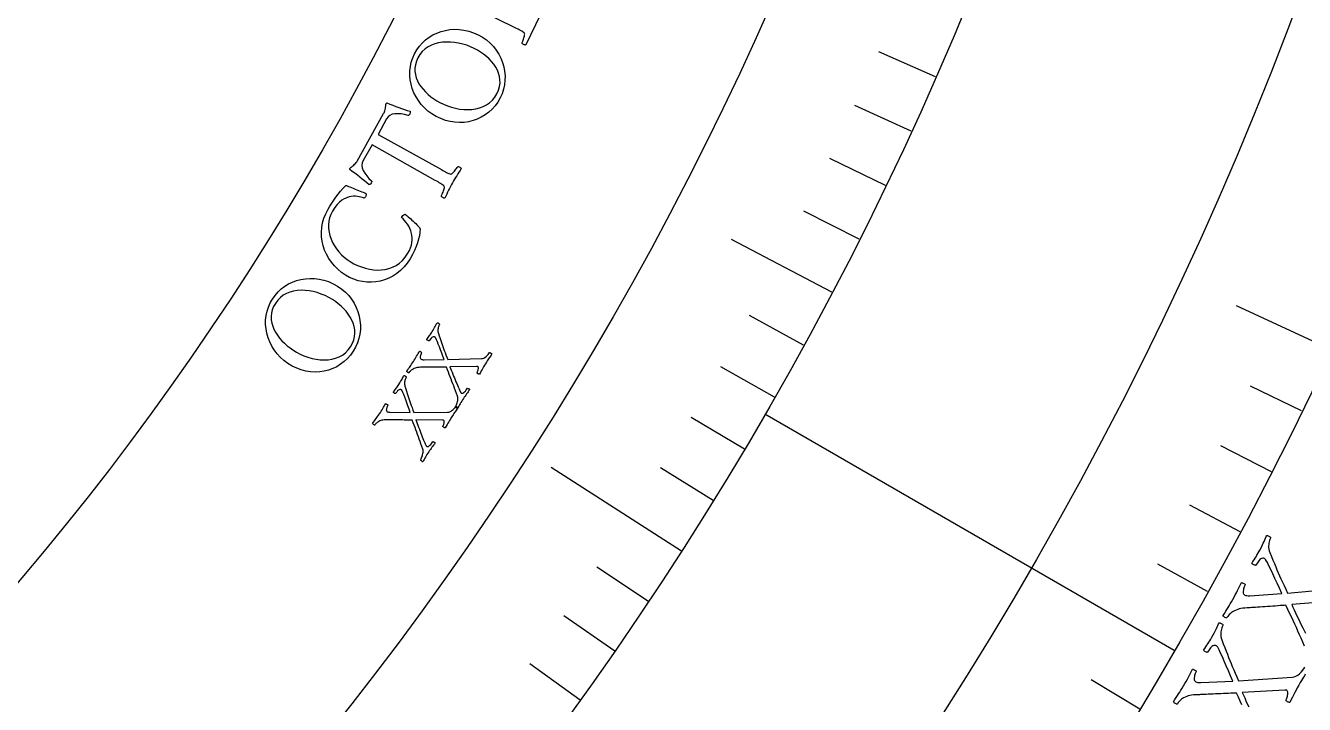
# Model space of a CAD drawing. Header units: millimetres. Extents: x -76 to 76, y -76 to 98.
# Drawn here: x 39.25 to 61.87, y -35.34 to -23.34 of the extents above; entities that cross this region are included whole.
import ezdxf

# ---------------------------------------------------------------- set-up
doc = ezdxf.new("R2010")
doc.units = ezdxf.units.MM
for name, color, linetype in [('ENGRAVE', 7, 'Continuous'), ('ENGRAVE_FINE', 8, 'Continuous'), ('TEXT', 5, 'Continuous')]:
    doc.layers.add(name, color=color, linetype=linetype)

msp = doc.modelspace()

# ---------------------------------------------------------------- linework, layer by layer
at = {"layer": 'ENGRAVE'}
for points in [[(53.513, -28.0524), (51.7359, -27.1209)], [(62.3358, -29.0677), (60.669, -28.2904)], [(59.5652, -34.39), (52.3253, -30.21)], [(50.8503, -32.6316), (48.5477, -31.154)]]:
    msp.add_lwpolyline(points, dxfattribs=at)
for radius in [74.48, 74.48, 72.485, 68.78, 68.78, 65.854, 60.42, 60.42, 57.228, 51.3, 51.3]:
    msp.add_circle((0, 0), radius, dxfattribs=at)
at = {"layer": 'ENGRAVE_FINE'}
for points in [[(55.3441, -24.2406), (54.3417, -23.8015)], [(54.9118, -25.2047), (53.9171, -24.7481)], [(54.4624, -26.1616), (53.4759, -25.6877)], [(53.9961, -27.1109), (53.018, -26.6198)], [(53.0132, -28.9858), (52.053, -28.4607)], [(52.4969, -29.9107), (51.5461, -29.3689)], [(61.8191, -30.1512), (60.9174, -29.7114)], [(51.9643, -30.8268), (51.023, -30.2684)], [(61.2834, -31.2255), (60.3896, -30.77)], [(51.4153, -31.7339), (50.484, -31.1591)], [(60.7291, -32.2903), (59.8434, -31.8193)], [(50.2693, -33.5197), (49.3588, -32.9126)], [(60.1563, -33.3452), (59.2789, -32.8588)], [(49.6726, -34.3978), (48.7728, -33.7748)], [(49.0602, -35.2657), (48.1716, -34.627)], [(58.956, -35.4243), (58.0961, -34.9076)]]:
    msp.add_lwpolyline(points, dxfattribs=at)
at = {"layer": 'TEXT'}
for points in [[(48.3533, -23.1527), (48.098, -23.6785), (48.0905, -23.6798), (48.082, -23.6789), (48.0724, -23.6759), (48.0616, -23.6707), (48.0514, -23.6645), (48.0433, -23.6584), (48.0373, -23.6525), (48.0333, -23.6467), (48.0373, -23.6381), (48.0422, -23.6264), (48.0481, -23.6117), (48.055, -23.5937), (48.062, -23.5743), (48.068, -23.5549), (48.073, -23.5357), (48.0771, -23.5165), (48.0797, -23.4992), (48.08, -23.4857), (48.0781, -23.4761), (48.074, -23.4702), (48.0611, -23.4588), (48.0457, -23.4474), (48.0278, -23.436), (48.0074, -23.4247), (47.9852, -23.4133), (47.9621, -23.4015), (47.9381, -23.3895), (47.9131, -23.3773), (46.9484, -22.9066)], [(61.8722, -34.3121), (61.8411, -34.2407), (61.8112, -34.1728), (61.7825, -34.1085), (61.7542, -34.0459), (61.7256, -33.9834), (61.6967, -33.921), (61.6676, -33.8588), (61.6378, -33.7953), (61.6068, -33.7291), (61.5748, -33.6602), (61.5416, -33.5887), (61.5109, -33.5903), (61.4766, -33.5924), (61.4386, -33.5951), (61.3971, -33.5983), (61.3532, -33.6017), (61.3085, -33.6049), (61.2629, -33.608), (61.2163, -33.611), (61.1701, -33.6139), (61.1254, -33.6169), (61.0822, -33.6199), (61.0406, -33.6229), (61.0015, -33.6258), (60.9662, -33.6284), (60.9346, -33.6307), (60.9066, -33.6327), (60.8838, -33.6343), (60.8674, -33.6354), (60.8577, -33.6361), (60.8544, -33.6363), (60.8144, -33.6387), (60.7781, -33.6424), (60.7452, -33.6475), (60.7159, -33.654), (60.6884, -33.6622), (60.6609, -33.6726), (60.6334, -33.685), (60.6058, -33.6996), (60.5881, -33.7105), (60.5711, -33.7231), (60.5549, -33.7376), (60.5395, -33.7538), (60.5256, -33.7701), (60.514, -33.7848), (60.5046, -33.7978), (60.4976, -33.8092), (60.4935, -33.8123), (60.4864, -33.8123), (60.4764, -33.809), (60.4635, -33.8026), (60.4507, -33.7946), (60.4409, -33.7868), (60.4341, -33.7792), (60.4304, -33.7717), (60.4545, -33.7316), (60.477, -33.6946), (60.4979, -33.6608), (60.5172, -33.6302), (60.5363, -33.5995), (60.5567, -33.5654), (60.5783, -33.5279), (60.6012, -33.4871), (60.6012, -33.4871), (60.6239, -33.4454), (60.6452, -33.4051), (60.6651, -33.3664), (60.6835, -33.3292), (60.7011, -33.293), (60.7187, -33.2571), (60.7363, -33.2215), (60.7539, -33.1864), (60.761, -33.1876), (60.7703, -33.1907), (60.7816, -33.1958), (60.795, -33.2027), (60.8073, -33.2102), (60.8154, -33.2169), (60.8192, -33.2228), (60.8187, -33.228), (60.814, -33.2375), (60.8089, -33.2495), (60.8034, -33.264), (60.7976, -33.281), (60.7923, -33.2993), (60.7885, -33.3176), (60.7862, -33.336), (60.7855, -33.3545), (60.7875, -33.3717), (60.7934, -33.3865), (60.8031, -33.3988), (60.8168, -33.4086), (60.8321, -33.4147), (60.8514, -33.4184), (60.8748, -33.4197), (60.9022, -33.4185), (61.4686, -33.3781), (61.4267, -33.288), (61.3862, -33.2003), (61.347, -33.1151), (61.3092, -33.0322), (61.2737, -32.9558), (61.2416, -32.8897), (61.2129, -32.834), (61.1876, -32.7886), (61.1833, -32.7821), (61.1786, -32.7764), (61.1734, -32.7715), (61.1679, -32.7673), (61.1627, -32.7638), (61.1587, -32.7612), (61.1558, -32.7594), (61.154, -32.7583), (61.1443, -32.7554), (61.132, -32.7557), (61.1173, -32.7593), (61.1, -32.7661), (61.0805, -32.7796), (61.0591, -32.8032), (61.0357, -32.8368), (61.0104, -32.8805), (61.0059, -32.8822), (60.9986, -32.8814), (60.9886, -32.8782), (60.9757, -32.8725), (60.9627, -32.8658), (60.952, -32.8593), (60.9437, -32.8532), (60.9378, -32.8474), (60.9581, -32.8152), (60.9773, -32.7849), (60.9953, -32.7564), (61.012, -32.7297), (61.0283, -32.7031), (61.0448, -32.675), (61.0616, -32.6452), (61.0786, -32.6139), (61.1015, -32.5703), (61.1218, -32.53), (61.1396, -32.4928), (61.1549, -32.459), (61.1684, -32.4281), (61.1807, -32.4001), (61.1919, -32.375), (61.2019, -32.3526), (61.2088, -32.3535), (61.2173, -32.3558), (61.2274, -32.3595), (61.2391, -32.3646), (61.2503, -32.3709), (61.2592, -32.378), (61.2657, -32.3859), (61.2698, -32.3946), (61.2667, -32.4013), (61.2626, -32.4118), (61.2575, -32.4262), (61.2512, -32.4444), (61.2451, -32.4654), (61.2404, -32.4883), (61.237, -32.513), (61.2349, -32.5396), (61.235, -32.5673), (61.2383, -32.5954), (61.2447, -32.6237), (61.2542, -32.6525), (61.284, -32.7233), (61.3118, -32.7894), (61.3373, -32.8508), (61.3607, -32.9075), (61.3832, -32.9616), (61.4063, -33.0155), (61.4298, -33.0692), (61.4539, -33.1226), (61.4794, -33.1783), (61.5074, -33.2388), (61.5378, -33.3042), (61.5706, -33.3745), (62.5165, -33.2847)], [(62.3929, -33.5158), (61.6427, -33.5753), (61.6639, -33.6218), (61.6865, -33.6705), (61.7105, -33.7213), (61.7358, -33.7743), (61.7617, -33.828), (61.7873, -33.8811), (61.8127, -33.9335), (61.8378, -33.9852), (61.8622, -34.0349), (61.8853, -34.0812)], [(60.7597, -35.3496), (60.7304, -35.2827), (60.7001, -35.213), (60.6688, -35.1407), (60.638, -35.1415), (60.6037, -35.1428), (60.5657, -35.1445), (60.524, -35.1466), (60.4801, -35.1489), (60.4353, -35.151), (60.3896, -35.153), (60.343, -35.1547), (60.2967, -35.1565), (60.252, -35.1583), (60.2087, -35.1602), (60.167, -35.1622), (60.1279, -35.1641), (60.0926, -35.1658), (60.0609, -35.1673), (60.0329, -35.1685), (60.01, -35.1695), (59.9937, -35.1703), (59.9838, -35.1707), (59.9806, -35.1709), (59.9406, -35.1722), (59.9041, -35.175), (59.8712, -35.1793), (59.8417, -35.185), (59.814, -35.1925), (59.7862, -35.2022), (59.7584, -35.2139), (59.7305, -35.2278), (59.7125, -35.2382), (59.6952, -35.2504), (59.6786, -35.2645), (59.6628, -35.2803), (59.6485, -35.2962), (59.6365, -35.3106), (59.6268, -35.3234), (59.6195, -35.3346), (59.6153, -35.3377), (59.6083, -35.3374), (59.5984, -35.3339), (59.5856, -35.3271), (59.573, -35.3188), (59.5634, -35.3108), (59.5568, -35.303), (59.5533, -35.2954), (59.5784, -35.2559), (59.6018, -35.2196), (59.6236, -35.1863), (59.6436, -35.1562), (59.6635, -35.1259), (59.6848, -35.0924), (59.7073, -35.0555), (59.7312, -35.0153), (59.7312, -35.0153), (59.755, -34.9741), (59.7773, -34.9344), (59.7982, -34.8962), (59.8175, -34.8595), (59.8361, -34.8237), (59.8546, -34.7883), (59.8731, -34.7532), (59.8915, -34.7185), (59.8986, -34.7199), (59.9078, -34.7233), (59.919, -34.7286), (59.9322, -34.7359), (59.9444, -34.7437), (59.9523, -34.7506), (59.9559, -34.7566), (59.9553, -34.7617), (59.9504, -34.7711), (59.945, -34.783), (59.9391, -34.7974), (59.9328, -34.8142), (59.927, -34.8323), (59.9228, -34.8506), (59.9201, -34.8689), (59.9189, -34.8873), (59.9204, -34.9046), (59.9259, -34.9196), (59.9354, -34.9321), (59.9488, -34.9423), (59.9639, -34.9488), (59.9831, -34.9529), (60.0065, -34.9548), (60.034, -34.9543), (60.6012, -34.9283), (60.5616, -34.8372), (60.5233, -34.7485), (60.4863, -34.6623), (60.4506, -34.5785), (60.4171, -34.5012), (60.3867, -34.4343), (60.3594, -34.3779), (60.3352, -34.3319), (60.3311, -34.3253), (60.3265, -34.3195), (60.3215, -34.3144), (60.316, -34.3101), (60.311, -34.3065), (60.307, -34.3037), (60.3041, -34.3018), (60.3024, -34.3007), (60.2927, -34.2976), (60.2805, -34.2976), (60.2656, -34.3008), (60.2482, -34.3072), (60.2283, -34.3202), (60.2063, -34.3432), (60.1821, -34.3762), (60.1558, -34.4192), (60.1512, -34.4208), (60.1439, -34.4198), (60.134, -34.4164), (60.1213, -34.4104), (60.1084, -34.4033), (60.0979, -34.3966), (60.0898, -34.3903), (60.084, -34.3844), (60.1052, -34.3527), (60.1251, -34.3228), (60.1438, -34.2948), (60.1612, -34.2685), (60.1781, -34.2424), (60.1954, -34.2147), (60.2129, -34.1854), (60.2307, -34.1545), (60.2547, -34.1115), (60.276, -34.0716), (60.2948, -34.035), (60.3109, -34.0015), (60.3251, -33.971), (60.3381, -33.9433), (60.35, -33.9185), (60.3606, -33.8964), (60.3675, -33.8975), (60.3759, -33.9), (60.3859, -33.9039), (60.3974, -33.9094), (60.4085, -33.9159), (60.4172, -33.9232), (60.4235, -33.9313), (60.4274, -33.9401), (60.4242, -33.9467), (60.4198, -33.9571), (60.4143, -33.9713), (60.4076, -33.9894), (60.4009, -34.0102), (60.3956, -34.033), (60.3916, -34.0576), (60.3888, -34.0842), (60.3882, -34.1119), (60.3908, -34.14), (60.3964, -34.1685), (60.4052, -34.1975), (60.4333, -34.269), (60.4593, -34.3358), (60.4833, -34.3979), (60.5052, -34.4551), (60.5264, -34.5098), (60.548, -34.5643), (60.5702, -34.6185), (60.5929, -34.6725), (60.6171, -34.7288), (60.6435, -34.79), (60.6722, -34.8562), (60.7032, -34.9273), (61.651, -34.8616), (61.6851, -34.8557), (61.7182, -34.8432), (61.7502, -34.8242), (61.7811, -34.7987), (61.8098, -34.7698), (61.8349, -34.7409), (61.8564, -34.712), (61.8744, -34.6831)], [(61.8835, -34.8087), (61.8667, -34.8342), (61.8501, -34.8599), (61.8324, -34.8887), (61.8137, -34.9203), (61.7938, -34.955), (61.767, -35.0029), (61.7424, -35.0478), (61.72, -35.0899), (61.6998, -35.129), (61.6799, -35.1683), (61.6583, -35.2108), (61.635, -35.2565), (61.61, -35.3055), (61.6017, -35.3063), (61.5916, -35.3045), (61.5799, -35.3001), (61.5664, -35.2932), (61.5543, -35.2855), (61.5463, -35.2785), (61.5427, -35.2725), (61.5433, -35.2672), (61.5476, -35.2587), (61.5524, -35.2473), (61.5575, -35.2332), (61.5629, -35.2164), (61.568, -35.1981), (61.5717, -35.1796), (61.5741, -35.161), (61.5752, -35.1423), (61.5743, -35.1251), (61.5706, -35.111), (61.564, -35.1001), (61.5547, -35.0924), (61.5519, -35.0912), (61.5485, -35.0901), (61.5444, -35.0892), (61.5395, -35.0886), (61.5345, -35.0882), (61.5298, -35.0882), (61.5255, -35.0886), (61.5216, -35.0895), (60.7702, -35.1299), (60.7902, -35.1769), (60.8116, -35.2262), (60.8343, -35.2776), (60.8582, -35.3312), (60.8827, -35.3855)], [(61.8692, -34.7009), (61.8663, -34.6976), (61.8699, -34.69)]]:
    msp.add_lwpolyline(points, dxfattribs=at)
for points in [[(46.1332, -23.8358), (46.1735, -23.7659), (46.2196, -23.7016), (46.2714, -23.6428), (46.3289, -23.5895), (46.3912, -23.5423), (46.4575, -23.5018), (46.5277, -23.4679), (46.6019, -23.4406), (46.679, -23.4204), (46.7582, -23.4076), (46.8393, -23.4022), (46.9224, -23.4042), (47.0066, -23.4145), (47.0907, -23.4337), (47.1749, -23.4619), (47.259, -23.4992), (47.3354, -23.5417), (47.4053, -23.5902), (47.4689, -23.6447), (47.526, -23.7052), (47.5765, -23.7705), (47.6202, -23.8391), (47.6572, -23.9112), (47.6873, -23.9866), (47.7102, -24.0643), (47.7252, -24.1431), (47.7323, -24.2229), (47.7316, -24.3038), (47.7228, -24.3844), (47.7053, -24.4635), (47.6794, -24.541), (47.6449, -24.6168), (47.6037, -24.688), (47.5565, -24.7536), (47.5034, -24.8137), (47.4444, -24.8682), (47.3805, -24.9164), (47.3128, -24.9573), (47.2414, -24.991), (47.1663, -25.0175), (47.0885, -25.0365), (47.0089, -25.0476), (46.9277, -25.0509), (46.8447, -25.0465), (46.7611, -25.0337), (46.6781, -25.012), (46.5956, -24.9814), (46.5137, -24.942), (46.4386, -24.8972), (46.3698, -24.8468), (46.3073, -24.7907), (46.251, -24.7291), (46.2013, -24.6632), (46.1584, -24.5944), (46.1223, -24.5227), (46.093, -24.4482), (46.0708, -24.3717), (46.0563, -24.2945), (46.0494, -24.2164), (46.0502, -24.1374), (46.0588, -24.0591), (46.0755, -23.9827), (46.1003, -23.9083), (46.1332, -23.8358)], [(46.1924, -23.9061), (46.1652, -23.9672), (46.1472, -24.0275), (46.1384, -24.0869), (46.1389, -24.1455), (46.1473, -24.2029), (46.1621, -24.2585), (46.1835, -24.3125), (46.2113, -24.3648), (46.2446, -24.4151), (46.2823, -24.4632), (46.3245, -24.509), (46.3712, -24.5526), (46.4209, -24.5934), (46.4724, -24.631), (46.5255, -24.6654), (46.5804, -24.6966), (46.6463, -24.7287), (46.7144, -24.7564), (46.7847, -24.7796), (46.8572, -24.7983), (46.9304, -24.8118), (47.003, -24.8197), (47.075, -24.8219), (47.1463, -24.8184), (47.2157, -24.8086), (47.2819, -24.7922), (47.3448, -24.769), (47.4045, -24.7391), (47.4595, -24.7017), (47.5085, -24.6562), (47.5515, -24.6026), (47.5884, -24.5409), (47.6164, -24.478), (47.6349, -24.4161), (47.6439, -24.3552), (47.6435, -24.2953), (47.635, -24.2368), (47.6196, -24.1799), (47.5973, -24.1248), (47.5682, -24.0713), (47.5335, -24.02), (47.4943, -23.9714), (47.4507, -23.9255), (47.4027, -23.8823), (47.3516, -23.8421), (47.2991, -23.8053), (47.245, -23.7719), (47.1894, -23.7419), (47.1229, -23.7112), (47.0545, -23.6851), (46.9841, -23.6635), (46.9119, -23.6464), (46.839, -23.6344), (46.7669, -23.6281), (46.6955, -23.6273), (46.6248, -23.6322), (46.5563, -23.643), (46.4912, -23.6601), (46.4295, -23.6835), (46.3713, -23.7131), (46.3178, -23.7497), (46.2701, -23.7941), (46.2284, -23.8462), (46.1924, -23.9061)], [(45.5861, -24.893), (45.5931, -24.8783), (45.5998, -24.861), (45.6062, -24.841), (45.6121, -24.8183), (45.6173, -24.7957), (45.6212, -24.776), (45.6239, -24.7592), (45.6254, -24.7453), (45.6258, -24.735), (45.6267, -24.7267), (45.6279, -24.7204), (45.6295, -24.7161), (45.6317, -24.7128), (45.6345, -24.7095), (45.6381, -24.7063), (45.6424, -24.7031), (45.696, -24.7247), (45.749, -24.7454), (45.8014, -24.7652), (45.8532, -24.7841), (45.9043, -24.8022), (45.9549, -24.8193), (46.0048, -24.8356), (46.0541, -24.8509), (46.0551, -24.8549), (46.0559, -24.8598), (46.0565, -24.8658), (46.057, -24.8727), (46.0567, -24.8801), (46.0549, -24.8874), (46.0517, -24.8947), (46.0471, -24.9019), (46.0403, -24.9127), (46.0334, -24.9204), (46.0262, -24.9252), (46.0188, -24.927), (45.9565, -24.91), (45.897, -24.8992), (45.8404, -24.8945), (45.7867, -24.896), (45.7381, -24.9052), (45.697, -24.9234), (45.6635, -24.9506), (45.6373, -24.987), (45.4864, -25.2608), (46.6071, -25.8832), (46.6315, -25.8966), (46.6551, -25.9094), (46.6779, -25.9217), (46.7, -25.9333), (46.721, -25.9435), (46.7405, -25.9517), (46.7587, -25.9578), (46.7754, -25.9618), (46.7831, -25.9609), (46.7924, -25.9564), (46.8033, -25.9484), (46.8158, -25.9368), (46.8289, -25.923), (46.8415, -25.9084), (46.8536, -25.8929), (46.8652, -25.8767), (46.8757, -25.8612), (46.8842, -25.8483), (46.8908, -25.8377), (46.8955, -25.8297), (46.9026, -25.8296), (46.9109, -25.8311), (46.9206, -25.8343), (46.9315, -25.8391), (46.9419, -25.8449), (46.9499, -25.8511), (46.9555, -25.8576), (46.9587, -25.8645), (46.9379, -25.897), (46.9176, -25.9289), (46.8978, -25.9602), (46.8786, -25.9908), (46.8596, -26.0215), (46.8409, -26.0527), (46.8223, -26.0846), (46.8038, -26.1172), (46.7863, -26.1492), (46.7689, -26.1817), (46.7518, -26.2147), (46.7349, -26.2483), (46.7181, -26.2822), (46.7013, -26.3165), (46.6844, -26.3512), (46.6675, -26.3862), (46.66, -26.3871), (46.6515, -26.3857), (46.6421, -26.3822), (46.6317, -26.3764), (46.6218, -26.3696), (46.6141, -26.3631), (46.6084, -26.3568), (46.6048, -26.3507), (46.6092, -26.3424), (46.6148, -26.3311), (46.6215, -26.3166), (46.6295, -26.2991), (46.6375, -26.2801), (46.6446, -26.2611), (46.6507, -26.2422), (46.6559, -26.2233), (46.6595, -26.2062), (46.6605, -26.1927), (46.6592, -26.183), (46.6554, -26.1769), (46.6432, -26.1647), (46.6285, -26.1525), (46.6113, -26.1401), (46.5915, -26.1277), (46.5701, -26.115), (46.5477, -26.1019), (46.5243, -26.0886), (46.5001, -26.0749), (45.382, -25.4479), (45.2257, -25.7245), (45.2085, -25.7658), (45.2029, -25.8087), (45.209, -25.8533), (45.2267, -25.8994), (45.2535, -25.9461), (45.287, -25.9922), (45.327, -26.0378), (45.3737, -26.0829), (45.376, -26.0901), (45.3757, -26.0987), (45.3727, -26.1087), (45.3671, -26.1201), (45.3634, -26.1278), (45.359, -26.1341), (45.3539, -26.1391), (45.3481, -26.1428), (45.3422, -26.1456), (45.3371, -26.1478), (45.3325, -26.1495), (45.3287, -26.1507), (45.2897, -26.1168), (45.2496, -26.0831), (45.2082, -26.0494), (45.1658, -26.0158), (45.1222, -25.9822), (45.0776, -25.9483), (45.0321, -25.9143), (44.9855, -25.8801), (44.987, -25.8734), (44.9899, -25.8666), (44.994, -25.8599), (44.9994, -25.8533), (45.0053, -25.8471), (45.0109, -25.8417), (45.0161, -25.8373), (45.021, -25.8338), (45.0318, -25.8255), (45.0438, -25.8153), (45.0572, -25.8031), (45.0719, -25.789), (45.0862, -25.7741), (45.0986, -25.7597), (45.1091, -25.7458), (45.1175, -25.7325)], [(44.6057, -26.5847), (44.6375, -26.5325), (44.6711, -26.4797), (44.7064, -26.4263), (44.7435, -26.3723), (44.7827, -26.3185), (44.8243, -26.2654), (44.8682, -26.2132), (44.9146, -26.1618), (44.9177, -26.163), (44.9271, -26.1666), (44.9428, -26.1725), (44.9646, -26.1808), (44.9907, -26.1907), (45.0187, -26.2017), (45.0488, -26.2136), (45.081, -26.2266), (45.1134, -26.2396), (45.1443, -26.2521), (45.1738, -26.2638), (45.2018, -26.2748), (45.2262, -26.2846), (45.2449, -26.2922), (45.2579, -26.2979), (45.2652, -26.3015), (45.2697, -26.304), (45.2728, -26.3088), (45.2747, -26.3158), (45.2754, -26.325), (45.2747, -26.335), (45.2728, -26.3448), (45.2696, -26.3541), (45.2651, -26.363), (45.2604, -26.3702), (45.2551, -26.3763), (45.2494, -26.3814), (45.2431, -26.3855), (45.2275, -26.3803), (45.2077, -26.3747), (45.1836, -26.3687), (45.1554, -26.3622), (45.1238, -26.3569), (45.0897, -26.3546), (45.0532, -26.3552), (45.0142, -26.3588), (44.9736, -26.3668), (44.9323, -26.3807), (44.8903, -26.4006), (44.8476, -26.4264), (44.805, -26.4598), (44.7634, -26.5026), (44.7227, -26.5546), (44.6829, -26.616), (44.6522, -26.6751), (44.6299, -26.7355), (44.6158, -26.7973), (44.6101, -26.8604), (44.6118, -26.924), (44.6201, -26.987), (44.6351, -27.0496), (44.6567, -27.1116), (44.6841, -27.1722), (44.7164, -27.2302), (44.7536, -27.2858), (44.7957, -27.3388), (44.8417, -27.3884), (44.8905, -27.4336), (44.9422, -27.4744), (44.9967, -27.5109), (45.0603, -27.5469), (45.126, -27.5783), (45.1937, -27.6051), (45.2635, -27.6273), (45.3342, -27.6441), (45.4047, -27.6546), (45.475, -27.659), (45.5452, -27.6571), (45.6141, -27.6483), (45.6808, -27.632), (45.7452, -27.6081), (45.8073, -27.5768), (45.866, -27.5371), (45.9201, -27.4884), (45.9695, -27.4306), (46.0143, -27.3638), (46.041, -27.3143), (46.0616, -27.2663), (46.0761, -27.2198), (46.0844, -27.1747), (46.088, -27.1314), (46.0885, -27.0903), (46.0858, -27.0513), (46.0801, -27.0144), (46.068, -26.9669), (46.0516, -26.9228), (46.031, -26.8823), (46.006, -26.8453), (45.9793, -26.8118), (45.9536, -26.7819), (45.9287, -26.7555), (45.9048, -26.7326), (45.915, -26.7138), (45.9281, -26.6978), (45.944, -26.6845), (45.9627, -26.674), (45.9722, -26.6801), (45.985, -26.6895), (46.0011, -26.7021), (46.0205, -26.718), (46.042, -26.7359), (46.0642, -26.7549), (46.0871, -26.7748), (46.1108, -26.7958), (46.134, -26.8169), (46.1554, -26.8374), (46.1752, -26.8574), (46.1933, -26.8767), (46.2087, -26.8944), (46.2203, -26.9096), (46.2282, -26.9223), (46.2323, -26.9324), (46.2282, -26.9921), (46.2192, -27.0531), (46.2053, -27.1155), (46.1863, -27.1791), (46.162, -27.2448), (46.1317, -27.3134), (46.0954, -27.385), (46.0532, -27.4594), (46.0027, -27.536), (45.947, -27.6048), (45.8863, -27.666), (45.8204, -27.7195), (45.7508, -27.7651), (45.6787, -27.8029), (45.6041, -27.8328), (45.5271, -27.8549), (45.4488, -27.8691), (45.3704, -27.8754), (45.2917, -27.874), (45.2129, -27.8648), (45.135, -27.8478), (45.0591, -27.8231), (44.985, -27.7906), (44.9129, -27.7505), (44.8406, -27.7012), (44.7747, -27.6467), (44.7152, -27.5871), (44.662, -27.5223), (44.6155, -27.4534), (44.5759, -27.3817), (44.5431, -27.307), (44.5171, -27.2295), (44.4986, -27.15), (44.4884, -27.0696), (44.4863, -26.9882), (44.4925, -26.9058), (44.5072, -26.8236), (44.531, -26.7427), (44.5639, -26.6631), (44.6057, -26.5847)], [(43.6199, -28.173), (43.6668, -28.1074), (43.7189, -28.0478), (43.7761, -27.9943), (43.8384, -27.9468), (43.905, -27.9059), (43.9749, -27.8719), (44.0481, -27.8449), (44.1245, -27.8249), (44.2032, -27.8122), (44.2833, -27.8071), (44.3645, -27.8095), (44.4471, -27.8196), (44.5298, -27.8379), (44.6118, -27.8651), (44.6928, -27.9014), (44.7729, -27.9466), (44.8448, -27.9963), (44.9098, -28.0513), (44.9678, -28.1116), (45.0188, -28.1774), (45.0628, -28.2472), (45.0997, -28.3197), (45.1295, -28.395), (45.1523, -28.473), (45.1675, -28.5526), (45.1748, -28.6324), (45.1743, -28.7126), (45.1658, -28.793), (45.1492, -28.8724), (45.1242, -28.9494), (45.0909, -29.024), (45.0492, -29.0962), (45.0014, -29.163), (44.9481, -29.2238), (44.8895, -29.2785), (44.8254, -29.3271), (44.7572, -29.3689), (44.6859, -29.4031), (44.6116, -29.4297), (44.5343, -29.4489), (44.455, -29.4602), (44.3747, -29.4636), (44.2935, -29.4591), (44.2113, -29.4467), (44.1294, -29.4259), (44.0489, -29.3963), (43.9697, -29.3579), (43.892, -29.3108), (43.8215, -29.259), (43.7579, -29.2021), (43.7011, -29.1403), (43.6511, -29.0735), (43.6079, -29.0032), (43.5719, -28.9306), (43.5428, -28.8557), (43.5208, -28.7787), (43.5061, -28.7005), (43.4991, -28.6222), (43.4998, -28.5438), (43.5082, -28.4653), (43.5243, -28.3881), (43.5483, -28.3137), (43.5801, -28.242), (43.6199, -28.173)], [(43.6721, -28.2487), (43.6391, -28.3069), (43.6154, -28.3652), (43.6009, -28.4235), (43.5958, -28.4819), (43.5986, -28.5398), (43.608, -28.5966), (43.624, -28.6524), (43.6466, -28.7071), (43.6749, -28.7604), (43.7079, -28.8119), (43.7454, -28.8616), (43.7877, -28.9094), (43.8333, -28.9549), (43.8808, -28.9973), (43.9304, -29.0366), (43.982, -29.0729), (44.0445, -29.1113), (44.1096, -29.1454), (44.1774, -29.1753), (44.2477, -29.2008), (44.3193, -29.2214), (44.3908, -29.2363), (44.4623, -29.2454), (44.5336, -29.2488), (44.6036, -29.2457), (44.671, -29.2357), (44.7359, -29.2187), (44.7981, -29.1947), (44.8565, -29.1628), (44.9097, -29.1223), (44.9577, -29.0731), (45.0004, -29.0152), (45.0343, -28.9553), (45.0587, -28.8954), (45.0735, -28.8357), (45.0789, -28.776), (45.076, -28.717), (45.0662, -28.6589), (45.0493, -28.6018), (45.0255, -28.5458), (44.9959, -28.4914), (44.9616, -28.4393), (44.9226, -28.3894), (44.879, -28.3417), (44.8321, -28.2968), (44.7833, -28.2552), (44.7327, -28.2167), (44.6803, -28.1814), (44.617, -28.1445), (44.5514, -28.1119), (44.4835, -28.0836), (44.4132, -28.0596), (44.3418, -28.0407), (44.2706, -28.0274), (44.1997, -28.0198), (44.1289, -28.0178), (44.0596, -28.022), (43.9932, -28.0327), (43.9296, -28.05), (43.8688, -28.0739), (43.8119, -28.1052), (43.7602, -28.1447), (43.7136, -28.1926), (43.6721, -28.2487)], [(46.1122, -29.2775), (46.128, -29.2522), (46.1429, -29.2278), (46.1568, -29.2043), (46.1698, -29.1818), (46.1822, -29.1597), (46.1946, -29.1379), (46.207, -29.1164), (46.2194, -29.095), (46.2238, -29.0961), (46.2294, -29.0984), (46.2363, -29.102), (46.2444, -29.1068), (46.2518, -29.112), (46.2566, -29.1165), (46.2587, -29.1203), (46.2582, -29.1235), (46.2549, -29.1293), (46.2512, -29.1366), (46.2472, -29.1455), (46.2429, -29.1559), (46.2389, -29.1671), (46.2358, -29.1784), (46.2337, -29.1898), (46.2325, -29.2014), (46.233, -29.2122), (46.2361, -29.2217), (46.2417, -29.2298), (46.2499, -29.2364), (46.2592, -29.2408), (46.2711, -29.2438), (46.2857, -29.2455), (46.3028, -29.2458), (46.6579, -29.2421), (46.6354, -29.1842), (46.6135, -29.1279), (46.5925, -29.0731), (46.5722, -29.0199), (46.5531, -28.9708), (46.5358, -28.9282), (46.5201, -28.8923), (46.5062, -28.8629), (46.5037, -28.8587), (46.501, -28.8549), (46.498, -28.8516), (46.4947, -28.8488), (46.4916, -28.8464), (46.4892, -28.8446), (46.4875, -28.8434), (46.4864, -28.8427), (46.4804, -28.8405), (46.4728, -28.8402), (46.4634, -28.8418), (46.4523, -28.8454), (46.4396, -28.8531), (46.4253, -28.867), (46.4094, -28.8871), (46.3918, -28.9135), (46.3889, -28.9144), (46.3844, -28.9136), (46.3783, -28.9112), (46.3705, -28.9072), (46.3626, -28.9025), (46.3562, -28.898), (46.3513, -28.8939), (46.3478, -28.89), (46.3618, -28.8707), (46.375, -28.8524), (46.3874, -28.8353), (46.3989, -28.8192), (46.4102, -28.8033), (46.4216, -28.7863), (46.4333, -28.7683), (46.4452, -28.7494), (46.4613, -28.723), (46.4757, -28.6986), (46.4883, -28.6761), (46.4992, -28.6555), (46.5089, -28.6367), (46.5177, -28.6197), (46.5258, -28.6044), (46.533, -28.5908), (46.5372, -28.5917), (46.5424, -28.5934), (46.5486, -28.5961), (46.5556, -28.5998), (46.5624, -28.6042), (46.5677, -28.6089), (46.5714, -28.6141), (46.5736, -28.6198), (46.5714, -28.6238), (46.5684, -28.6303), (46.5646, -28.639), (46.56, -28.6501), (46.5553, -28.6631), (46.5514, -28.6772), (46.5482, -28.6925), (46.5458, -28.7091), (46.5448, -28.7264), (46.5457, -28.7441), (46.5485, -28.7621), (46.5532, -28.7804), (46.569, -28.8258), (46.5836, -28.8683), (46.597, -28.9076), (46.6094, -28.9439), (46.6212, -28.9787), (46.6335, -29.0132), (46.646, -29.0477), (46.6589, -29.082), (46.6726, -29.1177), (46.6877, -29.1566), (46.704, -29.1987), (46.7217, -29.2438), (47.3153, -29.2252), (47.3367, -29.2223), (47.3576, -29.2154), (47.3781, -29.2043), (47.398, -29.1891), (47.4166, -29.1718), (47.4329, -29.1544), (47.4471, -29.1369), (47.459, -29.1193), (47.4637, -29.1196), (47.4694, -29.1214), (47.4758, -29.1245), (47.4832, -29.1291), (47.4902, -29.134), (47.4955, -29.1379), (47.499, -29.1409), (47.5009, -29.143), (47.4868, -29.1627), (47.4738, -29.181), (47.4617, -29.1979), (47.4506, -29.2134), (47.4396, -29.2291), (47.4279, -29.2465), (47.4154, -29.2658), (47.4022, -29.287), (47.3843, -29.3162), (47.3679, -29.3436), (47.3529, -29.3693), (47.3394, -29.3932), (47.326, -29.4172), (47.3116, -29.4433), (47.296, -29.4712), (47.2793, -29.5012), (47.274, -29.5015), (47.2678, -29.5001), (47.2606, -29.4971), (47.2523, -29.4925), (47.2449, -29.4874), (47.2401, -29.4828), (47.238, -29.479), (47.2385, -29.4757), (47.2414, -29.4705), (47.2446, -29.4635), (47.2481, -29.4549), (47.2519, -29.4445), (47.2555, -29.4332), (47.2583, -29.4217), (47.2602, -29.4102), (47.2613, -29.3985), (47.2611, -29.3878), (47.2591, -29.3789), (47.2553, -29.372), (47.2497, -29.3669), (47.248, -29.3661), (47.2459, -29.3653), (47.2433, -29.3647), (47.2403, -29.3641), (47.2372, -29.3638), (47.2342, -29.3637), (47.2316, -29.3638), (47.2291, -29.3643), (46.7588, -29.372), (46.7703, -29.4018), (46.7825, -29.4331), (46.7955, -29.4657), (46.8092, -29.4998), (46.8233, -29.5343), (46.8372, -29.5684), (46.851, -29.602), (46.8647, -29.6352), (46.878, -29.6672), (46.8907, -29.6969), (46.9027, -29.7245), (46.914, -29.7499), (46.9242, -29.7723), (46.9327, -29.7908), (46.9397, -29.8055), (46.9449, -29.8164), (46.9461, -29.8183), (46.9474, -29.8205), (46.949, -29.8232), (46.9509, -29.8263), (46.953, -29.8295), (46.9556, -29.8324), (46.9586, -29.8351), (46.9621, -29.8375), (46.9694, -29.84), (46.9785, -29.8392), (46.9892, -29.8352), (47.0017, -29.8279), (47.0157, -29.8164), (47.0311, -29.7996), (47.0479, -29.7776), (47.0661, -29.7503), (47.0708, -29.7506), (47.0766, -29.7521), (47.0833, -29.7549), (47.091, -29.759), (47.0983, -29.7634), (47.1036, -29.7672), (47.107, -29.7704), (47.1085, -29.7731), (47.0946, -29.792), (47.0807, -29.8111), (47.0667, -29.8305), (47.0527, -29.8501), (47.0388, -29.8698), (47.0254, -29.8895), (47.0123, -29.9091), (46.9996, -29.9288), (46.9827, -29.9555), (46.9674, -29.9804), (46.9536, -30.0035), (46.9414, -30.0248), (46.9298, -30.0453), (46.9181, -30.0662), (46.9063, -30.0876), (46.8943, -30.1094), (46.8895, -30.1079), (46.884, -30.1051), (46.878, -30.1011), (46.8714, -30.0957), (46.8653, -30.0903), (46.8606, -30.086), (46.8574, -30.0827), (46.8557, -30.0805), (46.8582, -30.0759), (46.862, -30.0679), (46.8671, -30.0565), (46.8735, -30.0417), (46.8801, -30.0246), (46.886, -30.0062), (46.8912, -29.9866), (46.8956, -29.9658), (46.8983, -29.9448), (46.8985, -29.925), (46.8961, -29.9061), (46.8911, -29.8883), (46.8738, -29.8404), (46.8571, -29.7947), (46.841, -29.7513), (46.8255, -29.71), (46.8102, -29.6699), (46.7948, -29.6298), (46.7792, -29.5898), (46.7634, -29.5499), (46.7472, -29.5091), (46.7305, -29.4666), (46.7131, -29.4224), (46.6952, -29.3764), (46.676, -29.3762), (46.6545, -29.3763), (46.6307, -29.3765), (46.6047, -29.3769), (46.5772, -29.3774), (46.5491, -29.3777), (46.5205, -29.3779), (46.4914, -29.378), (46.4624, -29.378), (46.4344, -29.3782), (46.4073, -29.3784), (46.3812, -29.3788), (46.3567, -29.3791), (46.3346, -29.3794), (46.3147, -29.3797), (46.2972, -29.3799), (46.2829, -29.38), (46.2726, -29.3801), (46.2665, -29.3802), (46.2645, -29.3802), (46.2394, -29.3802), (46.2166, -29.3812), (46.1959, -29.3831), (46.1773, -29.3861), (46.1598, -29.3902), (46.1422, -29.3957), (46.1246, -29.4024), (46.1068, -29.4105), (46.0953, -29.4167), (46.0842, -29.424), (46.0736, -29.4324), (46.0633, -29.442), (46.054, -29.4517), (46.0462, -29.4604), (46.0398, -29.4683), (46.035, -29.4751), (46.0323, -29.4769), (46.0279, -29.4766), (46.0218, -29.4742), (46.014, -29.4697), (46.0063, -29.4643), (46.0004, -29.4591), (45.9965, -29.454), (45.9945, -29.4492), (46.0111, -29.425), (46.0266, -29.4027), (46.0409, -29.3823), (46.0541, -29.3639), (46.0673, -29.3453), (46.0813, -29.3248), (46.0963, -29.3021), (46.1122, -29.2775)], [(45.5115, -30.2027), (45.5279, -30.1778), (45.5432, -30.1537), (45.5576, -30.1305), (45.571, -30.1082), (45.5839, -30.0864), (45.5968, -30.0649), (45.6096, -30.0436), (45.6224, -30.0225), (45.6268, -30.0236), (45.6324, -30.026), (45.6392, -30.0297), (45.6472, -30.0347), (45.6545, -30.0401), (45.6592, -30.0447), (45.6612, -30.0485), (45.6607, -30.0517), (45.6572, -30.0574), (45.6534, -30.0647), (45.6492, -30.0735), (45.6447, -30.0838), (45.6404, -30.0949), (45.6371, -30.1062), (45.6348, -30.1175), (45.6333, -30.129), (45.6337, -30.1399), (45.6366, -30.1494), (45.642, -30.1576), (45.6501, -30.1644), (45.6593, -30.169), (45.6711, -30.1723), (45.6856, -30.1742), (45.7028, -30.1749), (46.0579, -30.1784), (46.0365, -30.1201), (46.0158, -30.0633), (45.9959, -30.0081), (45.9767, -29.9545), (45.9586, -29.905), (45.9421, -29.8621), (45.9272, -29.8258), (45.9138, -29.7962), (45.9114, -29.7919), (45.9088, -29.7881), (45.9059, -29.7848), (45.9026, -29.7818), (45.8996, -29.7794), (45.8972, -29.7776), (45.8955, -29.7763), (45.8945, -29.7755), (45.8886, -29.7732), (45.8809, -29.7728), (45.8715, -29.7743), (45.8604, -29.7776), (45.8475, -29.785), (45.8329, -29.7987), (45.8166, -29.8185), (45.7985, -29.8444), (45.7956, -29.8453), (45.7911, -29.8444), (45.785, -29.8419), (45.7773, -29.8377), (45.7695, -29.8328), (45.7632, -29.8283), (45.7583, -29.824), (45.7549, -29.8201), (45.7693, -29.801), (45.7829, -29.7831), (45.7956, -29.7662), (45.8075, -29.7504), (45.819, -29.7346), (45.8309, -29.7179), (45.8429, -29.7002), (45.8552, -29.6815), (45.8718, -29.6554), (45.8866, -29.6313), (45.8997, -29.609), (45.9111, -29.5887), (45.9211, -29.5701), (45.9303, -29.5533), (45.9386, -29.5381), (45.9461, -29.5247), (45.9504, -29.5256), (45.9555, -29.5275), (45.9616, -29.5303), (45.9686, -29.5341), (45.9753, -29.5386), (45.9804, -29.5435), (45.9841, -29.5488), (45.9861, -29.5545), (45.9839, -29.5585), (45.9807, -29.5648), (45.9768, -29.5735), (45.9719, -29.5845), (45.967, -29.5974), (45.9628, -29.6114), (45.9593, -29.6267), (45.9566, -29.6432), (45.9552, -29.6605), (45.9557, -29.6782), (45.9582, -29.6962), (45.9625, -29.7146), (45.9774, -29.7604), (45.9911, -29.8031), (46.0038, -29.8427), (46.0153, -29.8793), (46.0265, -29.9142), (46.0381, -29.949), (46.0499, -29.9837), (46.0621, -30.0183), (46.0751, -30.0543), (46.0893, -30.0935), (46.1049, -30.1359), (46.1216, -30.1814), (46.7155, -30.1747), (46.7369, -30.1723), (46.758, -30.1658), (46.7787, -30.1551), (46.7989, -30.1403), (46.8178, -30.1234), (46.8345, -30.1064), (46.849, -30.0892), (46.8613, -30.0718), (46.866, -30.0722), (46.8716, -30.074), (46.878, -30.0773), (46.8853, -30.0821), (46.8922, -30.0871), (46.8974, -30.0911), (46.9009, -30.0942), (46.9027, -30.0963), (46.8882, -30.1157), (46.8748, -30.1338), (46.8624, -30.1504), (46.851, -30.1657), (46.8397, -30.1811), (46.8276, -30.1983), (46.8147, -30.2174), (46.8011, -30.2382), (46.7826, -30.2671), (46.7657, -30.2942), (46.7502, -30.3196), (46.7362, -30.3432), (46.7223, -30.367), (46.7073, -30.3927), (46.6912, -30.4203), (46.6739, -30.4499), (46.6686, -30.4501), (46.6624, -30.4486), (46.6553, -30.4455), (46.6471, -30.4407), (46.6398, -30.4354), (46.6351, -30.4308), (46.6331, -30.4269), (46.6336, -30.4237), (46.6366, -30.4185), (46.64, -30.4116), (46.6437, -30.403), (46.6477, -30.3927), (46.6515, -30.3815), (46.6545, -30.3701), (46.6566, -30.3586), (46.658, -30.3469), (46.658, -30.3362), (46.6562, -30.3273), (46.6525, -30.3202), (46.647, -30.3151), (46.6453, -30.3142), (46.6432, -30.3134), (46.6407, -30.3127), (46.6377, -30.3121), (46.6345, -30.3117), (46.6316, -30.3116), (46.6289, -30.3117), (46.6265, -30.312), (46.1561, -30.3102), (46.167, -30.3403), (46.1786, -30.3718), (46.1909, -30.4047), (46.2039, -30.439), (46.2173, -30.4738), (46.2305, -30.5082), (46.2437, -30.5421), (46.2567, -30.5756), (46.2694, -30.6078), (46.2814, -30.6378), (46.2928, -30.6656), (46.3037, -30.6912), (46.3134, -30.7138), (46.3216, -30.7325), (46.3282, -30.7474), (46.3333, -30.7583), (46.3343, -30.7602), (46.3356, -30.7625), (46.3372, -30.7652), (46.339, -30.7683), (46.3411, -30.7716), (46.3436, -30.7745), (46.3466, -30.7773), (46.3499, -30.7798), (46.3572, -30.7824), (46.3663, -30.7818), (46.3771, -30.778), (46.3897, -30.771), (46.404, -30.7597), (46.4197, -30.7433), (46.4369, -30.7216), (46.4557, -30.6947), (46.4604, -30.6951), (46.4662, -30.6967), (46.4729, -30.6997), (46.4805, -30.7039), (46.4876, -30.7084), (46.4929, -30.7123), (46.4962, -30.7156), (46.4977, -30.7183), (46.4834, -30.7369), (46.469, -30.7558), (46.4547, -30.7749), (46.4403, -30.7942), (46.426, -30.8136), (46.4122, -30.833), (46.3987, -30.8524), (46.3856, -30.8718), (46.3682, -30.8982), (46.3524, -30.9228), (46.3382, -30.9456), (46.3255, -30.9666), (46.3135, -30.9869), (46.3014, -31.0076), (46.2891, -31.0287), (46.2767, -31.0502), (46.2719, -31.0486), (46.2665, -31.0457), (46.2606, -31.0416), (46.2541, -31.0361), (46.2481, -31.0306), (46.2435, -31.0261), (46.2404, -31.0228), (46.2387, -31.0206), (46.2413, -31.016), (46.2453, -31.0081), (46.2506, -30.9968), (46.2572, -30.9822), (46.2642, -30.9652), (46.2705, -30.9469), (46.276, -30.9274), (46.2809, -30.9067), (46.284, -30.8858), (46.2846, -30.8659), (46.2826, -30.847), (46.2779, -30.8291), (46.2616, -30.7809), (46.2458, -30.7349), (46.2306, -30.6911), (46.216, -30.6496), (46.2015, -30.6091), (46.1869, -30.5688), (46.1721, -30.5285), (46.1571, -30.4882), (46.1418, -30.4471), (46.1259, -30.4042), (46.1094, -30.3597), (46.0925, -30.3134), (46.0732, -30.3128), (46.0518, -30.3124), (46.028, -30.3122), (46.0019, -30.3121), (45.9744, -30.312), (45.9464, -30.3117), (45.9178, -30.3113), (45.8886, -30.3108), (45.8596, -30.3103), (45.8316, -30.3099), (45.8046, -30.3096), (45.7785, -30.3094), (45.754, -30.3093), (45.7318, -30.3091), (45.712, -30.309), (45.6945, -30.3088), (45.6801, -30.3087), (45.6699, -30.3086), (45.6638, -30.3085), (45.6617, -30.3085), (45.6367, -30.308), (45.6138, -30.3085), (45.5931, -30.31), (45.5745, -30.3126), (45.5569, -30.3164), (45.5392, -30.3215), (45.5214, -30.3279), (45.5035, -30.3356), (45.4919, -30.3415), (45.4806, -30.3486), (45.4698, -30.3568), (45.4594, -30.3662), (45.4498, -30.3757), (45.4418, -30.3843), (45.4354, -30.392), (45.4304, -30.3988), (45.4276, -30.4005), (45.4233, -30.4001), (45.4172, -30.3976), (45.4095, -30.3929), (45.4019, -30.3873), (45.3962, -30.382), (45.3923, -30.3769), (45.3904, -30.3721), (45.4075, -30.3482), (45.4234, -30.3262), (45.4382, -30.3061), (45.4518, -30.2879), (45.4653, -30.2697), (45.4797, -30.2494), (45.4952, -30.227), (45.5115, -30.2027)]]:
    msp.add_lwpolyline(points, close=True, dxfattribs=at)

doc.saveas('drawing.dxf')
